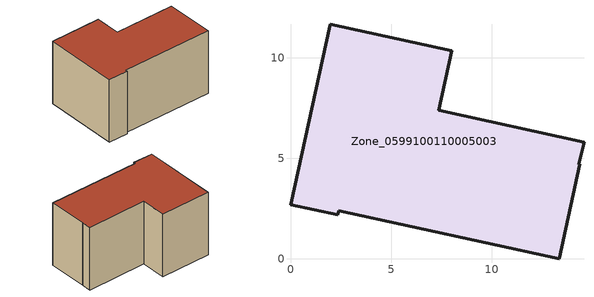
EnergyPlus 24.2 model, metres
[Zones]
Zone_0599100110005003
 floor ground (C_G): 2.39,2.39 2.35,2.18 0,2.69 1.97,11.67 8.01,10.36 7.37,7.38 14.6,5.8 14.33,4.7 14.39,4.7 13.36,0 z0
 wall outside (C_F): 1.97,11.67 0,2.69 2.35,2.18 2.39,2.39 13.36,0 14.39,4.7 14.33,4.7 14.6,5.8 7.37,7.38 8.01,10.36 1.97,11.67 z0:7.95
 roof outside (C_R): 14.6,5.8 7.37,7.38 8.01,10.36 1.97,11.67 0,2.69 2.35,2.18 2.39,2.39 13.36,0 14.39,4.7 14.33,4.7 z7.95
[BUILDING]
Pand.0599100110005003: North Axis=0; Terrain=City; Loads Convergence Tolerance Value=0.04; Temperature Convergence Tolerance Value=0.4; Solar Distribution=FullExterior; Maximum Number of Warmup Days=25; Minimum Number of Warmup Days=1
[Site:Location]
Rotterdam.The.Hague.AP_ZH_NLD Design_Conditions: Latitude=51.96; Longitude=4.45; Time Zone=1; Elevation=-4.5
[SITE:GROUNDTEMPERATURE:BUILDINGSURFACE]
18, 18, 18, 18, 18, 18, 18, 18, 18, 18, 18, 18
[MATERIAL] Thermal Absorptance=0.9; Solar Absorptance=0.7; Visible Absorptance=0.7
Name | Roughness | Thickness | Conductivity | Density | Specific Heat
G.TC.2015-2018 | MediumSmooth | 0.15 | 0.0428571 | 540 | 1210
F.TC.2015-2018 | Rough | 0.3 | 0.0666667 | 1920 | 840
R.TC.2015-2018 | MediumRough | 0.2 | 0.0333333 | 1500 | 1000
[CONSTRUCTION]
C_G: G.TC.2015-2018
C_F: F.TC.2015-2018
C_R: R.TC.2015-2018
[ZONE]
Zone_0599100110005003: Type=1; Multiplier=1; Ceiling Height=Autocalculate; Volume=Autocalculate; Floor Area=autocalculate; Part of Total Floor Area=Yes
[ZONEINFILTRATION:DESIGNFLOWRATE]
Infil_Zone_0599100110005003: Zone or ZoneList or Space or SpaceList=Zone_0599100110005003; Schedule=AlwaysOn; Design Flow Rate Calculation Method=Flow/Area; Flow Rate per Floor Area=0.0015; Constant Term Coefficient=1; Temperature Term Coefficient=0; Velocity Term Coefficient=0; Velocity Squared Term Coefficient=0
[HVACTEMPLATE:ZONE:IDEALLOADSAIRSYSTEM]
Zone_0599100110005003: Maximum Heating Supply Air Temperature=50; Minimum Cooling Supply Air Temperature=13; Maximum Heating Supply Air Humidity Ratio=0.0156; Minimum Cooling Supply Air Humidity Ratio=0.0077; Heating Limit=NoLimit; Cooling Limit=NoLimit; Dehumidification Control Type=ConstantSensibleHeatRatio; Cooling Sensible Heat Ratio=0.7; Dehumidification Setpoint=60; Humidification Control Type=None; Humidification Setpoint=30; Outdoor Air Method=None; Outdoor Air Flow Rate per Person=0.00944; Outdoor Air Flow Rate per Zone Floor Area=0; Outdoor Air Flow Rate per Zone=0; Demand Controlled Ventilation Type=None; Outdoor Air Economizer Type=NoEconomizer; Heat Recovery Type=None; Sensible Heat Recovery Effectiveness=0.7; Latent Heat Recovery Effectiveness=0.65
[ZONECONTROL:THERMOSTAT]
ThermostatControl_Zone_0599100110005003: Zone or ZoneList=Zone_0599100110005003; Control Type Schedule=DualSetpointControlType; Control 1=Thermostat_Zone_0599100110005003; Temperature Difference Between Cutout And Setpoint=0
[THERMOSTATSETPOINT:DUALSETPOINT]
Thermostat_Zone_0599100110005003: Heating Setpoint Temperature Schedule=HeatingSetpoint_Zone_0599100110005003; Cooling Setpoint Temperature Schedule=CoolingSetpoint_Zone_0599100110005003
[SCHEDULE:COMPACT]
HeatingSetpoint_Zone_0599100110005003: Through: 12/31, For: AllDays, Until: 24:00, 21
CoolingSetpoint_Zone_0599100110005003: Through: 12/31, For: AllDays, Until: 24:00, 24
DualSetpointControlType: Through: 12/31, For: AllDays, Until: 24:00, 4
AlwaysOn: Through: 12/31, For: AllDays, Until: 24:00, 1
